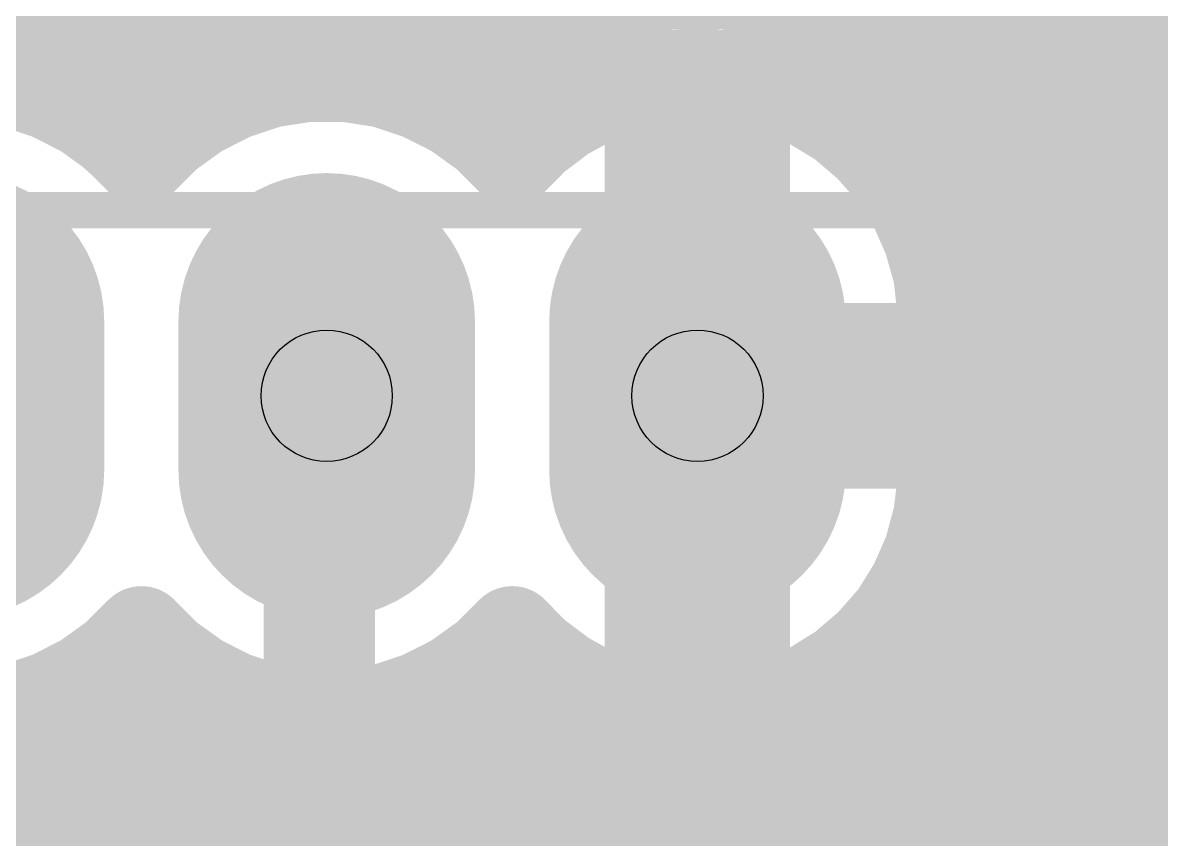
# Model space of a CAD drawing. Extents: x -0.06 to 2.31, y -0.06 to 2.06.
# Drawn here: x 1.364 to 1.6711, y 0.8575 to 1.0775 of the extents above; entities that cross this region are included whole.
import ezdxf

# ---------------------------------------------------------------- set-up
doc = ezdxf.new("R2010")
doc.units = 0
for name, color, linetype in [('Bottom', 6, 'CONTINUOUS'), ('Drill_Bottom', 8, 'CONTINUOUS'), ('Drill_Top', 7, 'CONTINUOUS'), ('Top', 5, 'CONTINUOUS'), ('Top_Silk', 2, 'CONTINUOUS')]:
    doc.layers.add(name, color=color, linetype=linetype)

msp = doc.modelspace()

# ---------------------------------------------------------------- linework, layer by layer
at = {"layer": 'Bottom', "linetype": 'CONTINUOUS'}
for points, const_width in [([(1.3874, 1.1353), (1.3875, 1.0695)], 0.025), ([(1.39, 1.0882), (2.231, 1.0882)], 0.025), ([(1.546, 1.0635), (1.546, 0.8905)], 0.05), ([(1.3875, 1.0695), (1.3875, 1.0489)], 0.025), ([(1.39, 1.0634), (1.4391, 1.0634)], 0.025), ([(1.4305, 1.0617), (1.4408, 1.0633)], 0.025), ([(1.4408, 1.0633), (1.4512, 1.0633)], 0.025), ([(1.4512, 1.0633), (1.4615, 1.0617)], 0.025), ([(1.4529, 1.0634), (1.5391, 1.0634)], 0.025), ([(1.5279, 1.061), (1.5376, 1.063)], 0.025), ([(1.5376, 1.063), (1.5476, 1.0635)], 0.025), ([(1.5476, 1.0635), (1.5576, 1.0625)], 0.025), ([(1.5529, 1.0634), (2.231, 1.0634)], 0.025), ([(1.5576, 1.0625), (1.5672, 1.06)], 0.025), ([(1.4206, 1.0584), (1.4305, 1.0617)], 0.025), ([(1.4615, 1.0617), (1.4714, 1.0584)], 0.025), ([(1.5185, 1.0575), (1.5279, 1.061)], 0.025), ([(1.5672, 1.06), (1.5764, 1.0561)], 0.025), ([(1.4113, 1.0537), (1.4206, 1.0584)], 0.025), ([(1.4714, 1.0584), (1.4807, 1.0537)], 0.025), ([(1.5097, 1.0527), (1.5185, 1.0575)], 0.025), ([(1.5764, 1.0561), (1.585, 1.0509)], 0.025), ([(1.4028, 1.0476), (1.4113, 1.0537)], 0.025), ([(1.4807, 1.0537), (1.4892, 1.0476)], 0.025), ([(1.5018, 1.0467), (1.5097, 1.0527)], 0.025), ([(1.585, 1.0509), (1.5926, 1.0444)], 0.025), ([(1.3875, 1.0489), (1.393, 1.044)], 0.025), ([(1.396, 1.0408), (1.4028, 1.0476)], 0.025), ([(1.4892, 1.0476), (1.496, 1.0408)], 0.025), ([(1.393, 1.044), (1.396, 1.0408)], 0.025), ([(1.496, 1.0408), (1.5018, 1.0467)], 0.025), ([(1.5926, 1.0444), (1.5992, 1.0369)], 0.025), ([(1.6005, 1.0385), (1.994, 1.0385)], 0.025), ([(1.5992, 1.0369), (1.6046, 1.0285)], 0.025), ([(1.6046, 1.0285), (1.6086, 1.0194)], 0.025), ([(1.6086, 1.0194), (1.6113, 1.0098)], 0.025), ([(1.6129, 1.0136), (1.994, 1.0136)], 0.025), ([(1.6113, 1.0098), (1.6124, 0.9998)], 0.025), ([(1.6124, 0.9998), (1.6125, 0.9545)], 0.025), ([(1.546, 0.977), (1.6125, 0.977)], 0.05), ([(1.615, 0.9887), (1.994, 0.9887)], 0.025), ([(1.444, 0.975), (1.446, 0.977)], 0.03), ([(1.444, 0.897), (1.444, 0.975)], 0.03), ([(1.615, 0.9639), (1.994, 0.9639)], 0.025), ([(1.6125, 0.9545), (1.6113, 0.9446)], 0.025), ([(1.6113, 0.9446), (1.6087, 0.9349)], 0.025), ([(1.6125, 0.939), (1.994, 0.939)], 0.025), ([(1.6087, 0.9349), (1.6047, 0.9258)], 0.025), ([(1.6047, 0.9258), (1.5994, 0.9173)], 0.025), ([(1.5994, 0.9173), (1.5928, 0.9098)], 0.025), ([(1.396, 0.9132), (1.3892, 0.9064)], 0.025), ([(1.4025, 0.9067), (1.396, 0.9132)], 0.025), ([(1.496, 0.9132), (1.4913, 0.9084)], 0.025), ([(1.502, 0.9071), (1.496, 0.9132)], 0.025), ([(1.5993, 0.9141), (1.994, 0.9141)], 0.025), ([(1.5928, 0.9098), (1.5852, 0.9033)], 0.025), ([(1.3892, 0.9064), (1.3807, 0.9003)], 0.025), ([(1.4026, 0.8937), (1.4025, 0.9067)], 0.025), ([(1.4913, 0.9084), (1.5546, 0.845)], 0.025), ([(1.51, 0.9011), (1.502, 0.9071)], 0.025), ([(1.3019, 0.9038), (1.3766, 0.829)], 0.025), ([(1.5852, 0.9033), (1.5767, 0.898)], 0.025), ([(1.3807, 0.9003), (1.3714, 0.8956)], 0.025), ([(1.523, 0.818), (1.444, 0.897)], 0.03), ([(1.5188, 0.8963), (1.51, 0.9011)], 0.025), ([(1.5767, 0.898), (1.5676, 0.8941)], 0.025), ([(1.3714, 0.8956), (1.3615, 0.8923)], 0.025), ([(1.4036, 0.8873), (1.4026, 0.8937)], 0.025), ([(1.5282, 0.8929), (1.5188, 0.8963)], 0.025), ([(1.5676, 0.8941), (1.5579, 0.8916)], 0.025), ([(1.3615, 0.8923), (1.3512, 0.8907)], 0.025), ([(1.538, 0.891), (1.5282, 0.8929)], 0.025), ([(1.548, 0.8905), (1.538, 0.891)], 0.025), ([(1.5579, 0.8916), (1.548, 0.8905)], 0.025), ([(1.3189, 0.8893), (1.4007, 0.8893)], 0.025), ([(1.4057, 0.8811), (1.4036, 0.8873)], 0.025), ([(1.5129, 0.8893), (1.7355, 0.8893)], 0.025), ([(1.4086, 0.8753), (1.4057, 0.8811)], 0.025), ([(1.4124, 0.87), (1.4086, 0.8753)], 0.025), ([(1.4772, 0.8051), (1.4124, 0.87)], 0.025), ([(1.3438, 0.8644), (1.4154, 0.8644)], 0.025), ([(1.5378, 0.8644), (1.7133, 0.8644)], 0.025), ([(1.5546, 0.845), (1.5584, 0.8397)], 0.025)]:
    msp.add_lwpolyline(points, dxfattribs=dict(at, const_width=const_width))
for points, const_width in [([(1.3812, 1.0695, 1), (1.3937, 1.0695, 1), (1.3812, 1.0695, 1)], 0.0125), ([(1.3812, 1.0695, 1), (1.3937, 1.0695, 1), (1.3812, 1.0695, 1)], 0.0125), ([(1.4345, 1.0633, 1), (1.447, 1.0633, 1), (1.4345, 1.0633, 1)], 0.0125), ([(1.4345, 1.0633, 1), (1.447, 1.0633, 1), (1.4345, 1.0633, 1)], 0.0125), ([(1.445, 1.0633, 1), (1.4575, 1.0633, 1), (1.445, 1.0633, 1)], 0.0125), ([(1.445, 1.0633, 1), (1.4575, 1.0633, 1), (1.445, 1.0633, 1)], 0.0125), ([(1.5314, 1.063, 1), (1.5439, 1.063, 1), (1.5314, 1.063, 1)], 0.0125), ([(1.5314, 1.063, 1), (1.5439, 1.063, 1), (1.5314, 1.063, 1)], 0.0125), ([(1.5414, 1.0635, 1), (1.5539, 1.0635, 1), (1.5414, 1.0635, 1)], 0.0125), ([(1.5414, 1.0635, 1), (1.5539, 1.0635, 1), (1.5414, 1.0635, 1)], 0.0125), ([(1.5513, 1.0625, 1), (1.5638, 1.0625, 1), (1.5513, 1.0625, 1)], 0.0125), ([(1.5513, 1.0625, 1), (1.5638, 1.0625, 1), (1.5513, 1.0625, 1)], 0.0125), ([(1.4242, 1.0617, 1), (1.4367, 1.0617, 1), (1.4242, 1.0617, 1)], 0.0125), ([(1.4242, 1.0617, 1), (1.4367, 1.0617, 1), (1.4242, 1.0617, 1)], 0.0125), ([(1.4553, 1.0617, 1), (1.4678, 1.0617, 1), (1.4553, 1.0617, 1)], 0.0125), ([(1.4553, 1.0617, 1), (1.4678, 1.0617, 1), (1.4553, 1.0617, 1)], 0.0125), ([(1.5216, 1.061, 1), (1.5341, 1.061, 1), (1.5216, 1.061, 1)], 0.0125), ([(1.5216, 1.061, 1), (1.5341, 1.061, 1), (1.5216, 1.061, 1)], 0.0125), ([(1.561, 1.06, 1), (1.5735, 1.06, 1), (1.561, 1.06, 1)], 0.0125), ([(1.561, 1.06, 1), (1.5735, 1.06, 1), (1.561, 1.06, 1)], 0.0125), ([(1.4143, 1.0584, 1), (1.4268, 1.0584, 1), (1.4143, 1.0584, 1)], 0.0125), ([(1.4143, 1.0584, 1), (1.4268, 1.0584, 1), (1.4143, 1.0584, 1)], 0.0125), ([(1.4652, 1.0584, 1), (1.4777, 1.0584, 1), (1.4652, 1.0584, 1)], 0.0125), ([(1.4652, 1.0584, 1), (1.4777, 1.0584, 1), (1.4652, 1.0584, 1)], 0.0125), ([(1.5122, 1.0575, 1), (1.5247, 1.0575, 1), (1.5122, 1.0575, 1)], 0.0125), ([(1.5122, 1.0575, 1), (1.5247, 1.0575, 1), (1.5122, 1.0575, 1)], 0.0125), ([(1.5702, 1.0561, 1), (1.5827, 1.0561, 1), (1.5702, 1.0561, 1)], 0.0125), ([(1.5702, 1.0561, 1), (1.5827, 1.0561, 1), (1.5702, 1.0561, 1)], 0.0125), ([(1.405, 1.0537, 1), (1.4175, 1.0537, 1), (1.405, 1.0537, 1)], 0.0125), ([(1.405, 1.0537, 1), (1.4175, 1.0537, 1), (1.405, 1.0537, 1)], 0.0125), ([(1.4745, 1.0537, 1), (1.487, 1.0537, 1), (1.4745, 1.0537, 1)], 0.0125), ([(1.4745, 1.0537, 1), (1.487, 1.0537, 1), (1.4745, 1.0537, 1)], 0.0125), ([(1.5035, 1.0527, 1), (1.516, 1.0527, 1), (1.5035, 1.0527, 1)], 0.0125), ([(1.5035, 1.0527, 1), (1.516, 1.0527, 1), (1.5035, 1.0527, 1)], 0.0125), ([(1.5787, 1.0509, 1), (1.5912, 1.0509, 1), (1.5787, 1.0509, 1)], 0.0125), ([(1.5787, 1.0509, 1), (1.5912, 1.0509, 1), (1.5787, 1.0509, 1)], 0.0125), ([(1.3812, 1.0489, 1), (1.3937, 1.0489, 1), (1.3812, 1.0489, 1)], 0.0125), ([(1.3812, 1.0489, 1), (1.3937, 1.0489, 1), (1.3812, 1.0489, 1)], 0.0125), ([(1.3966, 1.0476, 1), (1.4091, 1.0476, 1), (1.3966, 1.0476, 1)], 0.0125), ([(1.3966, 1.0476, 1), (1.4091, 1.0476, 1), (1.3966, 1.0476, 1)], 0.0125), ([(1.4829, 1.0476, 1), (1.4954, 1.0476, 1), (1.4829, 1.0476, 1)], 0.0125), ([(1.4829, 1.0476, 1), (1.4954, 1.0476, 1), (1.4829, 1.0476, 1)], 0.0125), ([(1.3868, 1.044, 1), (1.3993, 1.044, 1), (1.3868, 1.044, 1)], 0.0125), ([(1.3868, 1.044, 1), (1.3993, 1.044, 1), (1.3868, 1.044, 1)], 0.0125), ([(1.4955, 1.0467, 1), (1.508, 1.0467, 1), (1.4955, 1.0467, 1)], 0.0125), ([(1.4955, 1.0467, 1), (1.508, 1.0467, 1), (1.4955, 1.0467, 1)], 0.0125), ([(1.5863, 1.0444, 1), (1.5988, 1.0444, 1), (1.5863, 1.0444, 1)], 0.0125), ([(1.5863, 1.0444, 1), (1.5988, 1.0444, 1), (1.5863, 1.0444, 1)], 0.0125), ([(1.3897, 1.0408, 1), (1.4022, 1.0408, 1), (1.3897, 1.0408, 1)], 0.0125), ([(1.3897, 1.0408, 1), (1.4022, 1.0408, 1), (1.3897, 1.0408, 1)], 0.0125), ([(1.4897, 1.0408, 1), (1.5022, 1.0408, 1), (1.4897, 1.0408, 1)], 0.0125), ([(1.4897, 1.0408, 1), (1.5022, 1.0408, 1), (1.4897, 1.0408, 1)], 0.0125), ([(1.5929, 1.0369, 1), (1.6054, 1.0369, 1), (1.5929, 1.0369, 1)], 0.0125), ([(1.5929, 1.0369, 1), (1.6054, 1.0369, 1), (1.5929, 1.0369, 1)], 0.0125), ([(1.5983, 1.0285, 1), (1.6108, 1.0285, 1), (1.5983, 1.0285, 1)], 0.0125), ([(1.5983, 1.0285, 1), (1.6108, 1.0285, 1), (1.5983, 1.0285, 1)], 0.0125), ([(1.366, 0.997, 1), (1.326, 0.997, 1), (1.366, 0.997, 1)], 0.04), ([(1.466, 0.997, 1), (1.426, 0.997, 1), (1.466, 0.997, 1)], 0.04), ([(1.566, 0.997, 1), (1.526, 0.997, 1), (1.566, 0.997, 1)], 0.04), ([(1.6024, 1.0194, 1), (1.6149, 1.0194, 1), (1.6024, 1.0194, 1)], 0.0125), ([(1.6024, 1.0194, 1), (1.6149, 1.0194, 1), (1.6024, 1.0194, 1)], 0.0125), ([(1.605, 1.0098, 1), (1.6175, 1.0098, 1), (1.605, 1.0098, 1)], 0.0125), ([(1.605, 1.0098, 1), (1.6175, 1.0098, 1), (1.605, 1.0098, 1)], 0.0125), ([(1.6062, 0.9998, 1), (1.6187, 0.9998, 1), (1.6062, 0.9998, 1)], 0.0125), ([(1.6062, 0.9998, 1), (1.6187, 0.9998, 1), (1.6062, 0.9998, 1)], 0.0125), ([(1.366, 0.957, 1), (1.326, 0.957, 1), (1.366, 0.957, 1)], 0.04), ([(1.466, 0.957, 1), (1.426, 0.957, 1), (1.466, 0.957, 1)], 0.04), ([(1.566, 0.957, 1), (1.526, 0.957, 1), (1.566, 0.957, 1)], 0.04), ([(1.4385, 0.977, 1), (1.4535, 0.977, 1), (1.4385, 0.977, 1)], 0.015), ([(1.4365, 0.975, 1), (1.4515, 0.975, 1), (1.4365, 0.975, 1)], 0.015), ([(1.4365, 0.975, 1), (1.4515, 0.975, 1), (1.4365, 0.975, 1)], 0.015), ([(1.6062, 0.9545, 1), (1.6187, 0.9545, 1), (1.6062, 0.9545, 1)], 0.0125), ([(1.6062, 0.9545, 1), (1.6187, 0.9545, 1), (1.6062, 0.9545, 1)], 0.0125), ([(1.6051, 0.9446, 1), (1.6176, 0.9446, 1), (1.6051, 0.9446, 1)], 0.0125), ([(1.6051, 0.9446, 1), (1.6176, 0.9446, 1), (1.6051, 0.9446, 1)], 0.0125), ([(1.6025, 0.9349, 1), (1.615, 0.9349, 1), (1.6025, 0.9349, 1)], 0.0125), ([(1.6025, 0.9349, 1), (1.615, 0.9349, 1), (1.6025, 0.9349, 1)], 0.0125), ([(1.5985, 0.9258, 1), (1.611, 0.9258, 1), (1.5985, 0.9258, 1)], 0.0125), ([(1.5985, 0.9258, 1), (1.611, 0.9258, 1), (1.5985, 0.9258, 1)], 0.0125), ([(1.5931, 0.9173, 1), (1.6056, 0.9173, 1), (1.5931, 0.9173, 1)], 0.0125), ([(1.5931, 0.9173, 1), (1.6056, 0.9173, 1), (1.5931, 0.9173, 1)], 0.0125), ([(1.3898, 0.9132, 1), (1.4023, 0.9132, 1), (1.3898, 0.9132, 1)], 0.0125), ([(1.3898, 0.9132, 1), (1.4023, 0.9132, 1), (1.3898, 0.9132, 1)], 0.0125), ([(1.4898, 0.9132, 1), (1.5023, 0.9132, 1), (1.4898, 0.9132, 1)], 0.0125), ([(1.4898, 0.9132, 1), (1.5023, 0.9132, 1), (1.4898, 0.9132, 1)], 0.0125), ([(1.5866, 0.9098, 1), (1.5991, 0.9098, 1), (1.5866, 0.9098, 1)], 0.0125), ([(1.5866, 0.9098, 1), (1.5991, 0.9098, 1), (1.5866, 0.9098, 1)], 0.0125), ([(1.3829, 0.9064, 1), (1.3954, 0.9064, 1), (1.3829, 0.9064, 1)], 0.0125), ([(1.3829, 0.9064, 1), (1.3954, 0.9064, 1), (1.3829, 0.9064, 1)], 0.0125), ([(1.3963, 0.9067, 1), (1.4088, 0.9067, 1), (1.3963, 0.9067, 1)], 0.0125), ([(1.3963, 0.9067, 1), (1.4088, 0.9067, 1), (1.3963, 0.9067, 1)], 0.0125), ([(1.4851, 0.9084, 1), (1.4976, 0.9084, 1), (1.4851, 0.9084, 1)], 0.0125), ([(1.4851, 0.9084, 1), (1.4976, 0.9084, 1), (1.4851, 0.9084, 1)], 0.0125), ([(1.4958, 0.9071, 1), (1.5083, 0.9071, 1), (1.4958, 0.9071, 1)], 0.0125), ([(1.4958, 0.9071, 1), (1.5083, 0.9071, 1), (1.4958, 0.9071, 1)], 0.0125), ([(1.579, 0.9033, 1), (1.5915, 0.9033, 1), (1.579, 0.9033, 1)], 0.0125), ([(1.579, 0.9033, 1), (1.5915, 0.9033, 1), (1.579, 0.9033, 1)], 0.0125), ([(1.3745, 0.9003, 1), (1.387, 0.9003, 1), (1.3745, 0.9003, 1)], 0.0125), ([(1.3745, 0.9003, 1), (1.387, 0.9003, 1), (1.3745, 0.9003, 1)], 0.0125), ([(1.4365, 0.897, 1), (1.4515, 0.897, 1), (1.4365, 0.897, 1)], 0.015), ([(1.4365, 0.897, 1), (1.4515, 0.897, 1), (1.4365, 0.897, 1)], 0.015), ([(1.5037, 0.9011, 1), (1.5162, 0.9011, 1), (1.5037, 0.9011, 1)], 0.0125), ([(1.5037, 0.9011, 1), (1.5162, 0.9011, 1), (1.5037, 0.9011, 1)], 0.0125), ([(1.5705, 0.898, 1), (1.583, 0.898, 1), (1.5705, 0.898, 1)], 0.0125), ([(1.5705, 0.898, 1), (1.583, 0.898, 1), (1.5705, 0.898, 1)], 0.0125), ([(1.3652, 0.8956, 1), (1.3777, 0.8956, 1), (1.3652, 0.8956, 1)], 0.0125), ([(1.3652, 0.8956, 1), (1.3777, 0.8956, 1), (1.3652, 0.8956, 1)], 0.0125), ([(1.3964, 0.8937, 1), (1.4089, 0.8937, 1), (1.3964, 0.8937, 1)], 0.0125), ([(1.3964, 0.8937, 1), (1.4089, 0.8937, 1), (1.3964, 0.8937, 1)], 0.0125), ([(1.5125, 0.8963, 1), (1.525, 0.8963, 1), (1.5125, 0.8963, 1)], 0.0125), ([(1.5125, 0.8963, 1), (1.525, 0.8963, 1), (1.5125, 0.8963, 1)], 0.0125), ([(1.5613, 0.8941, 1), (1.5738, 0.8941, 1), (1.5613, 0.8941, 1)], 0.0125), ([(1.5613, 0.8941, 1), (1.5738, 0.8941, 1), (1.5613, 0.8941, 1)], 0.0125), ([(1.3553, 0.8923, 1), (1.3678, 0.8923, 1), (1.3553, 0.8923, 1)], 0.0125), ([(1.3553, 0.8923, 1), (1.3678, 0.8923, 1), (1.3553, 0.8923, 1)], 0.0125), ([(1.5219, 0.8929, 1), (1.5344, 0.8929, 1), (1.5219, 0.8929, 1)], 0.0125), ([(1.5219, 0.8929, 1), (1.5344, 0.8929, 1), (1.5219, 0.8929, 1)], 0.0125), ([(1.5317, 0.891, 1), (1.5442, 0.891, 1), (1.5317, 0.891, 1)], 0.0125), ([(1.5317, 0.891, 1), (1.5442, 0.891, 1), (1.5317, 0.891, 1)], 0.0125), ([(1.5417, 0.8905, 1), (1.5542, 0.8905, 1), (1.5417, 0.8905, 1)], 0.0125), ([(1.5417, 0.8905, 1), (1.5542, 0.8905, 1), (1.5417, 0.8905, 1)], 0.0125), ([(1.5516, 0.8916, 1), (1.5641, 0.8916, 1), (1.5516, 0.8916, 1)], 0.0125), ([(1.5516, 0.8916, 1), (1.5641, 0.8916, 1), (1.5516, 0.8916, 1)], 0.0125), ([(1.3974, 0.8873, 1), (1.4099, 0.8873, 1), (1.3974, 0.8873, 1)], 0.0125), ([(1.3974, 0.8873, 1), (1.4099, 0.8873, 1), (1.3974, 0.8873, 1)], 0.0125), ([(1.3994, 0.8811, 1), (1.4119, 0.8811, 1), (1.3994, 0.8811, 1)], 0.0125), ([(1.3994, 0.8811, 1), (1.4119, 0.8811, 1), (1.3994, 0.8811, 1)], 0.0125), ([(1.4024, 0.8753, 1), (1.4149, 0.8753, 1), (1.4024, 0.8753, 1)], 0.0125), ([(1.4024, 0.8753, 1), (1.4149, 0.8753, 1), (1.4024, 0.8753, 1)], 0.0125), ([(1.4062, 0.87, 1), (1.4187, 0.87, 1), (1.4062, 0.87, 1)], 0.0125), ([(1.4062, 0.87, 1), (1.4187, 0.87, 1), (1.4062, 0.87, 1)], 0.0125), ([(1.5483, 0.845, 1), (1.5608, 0.845, 1), (1.5483, 0.845, 1)], 0.0125), ([(1.5483, 0.845, 1), (1.5608, 0.845, 1), (1.5483, 0.845, 1)], 0.0125)]:
    msp.add_lwpolyline(points, format="xyb", dxfattribs=dict(at, const_width=const_width))
at = {"layer": 'Bottom'}
for points in [[(1.306, 0.997), (1.386, 0.997), (1.306, 0.957), (1.386, 0.957)], [(1.406, 0.997), (1.486, 0.997), (1.406, 0.957), (1.486, 0.957)], [(1.506, 0.997), (1.586, 0.997), (1.506, 0.957), (1.586, 0.957)]]:
    msp.add_solid(points, dxfattribs=at)
at = {"layer": 'Drill_Bottom'}
for centre in [(1.446, 0.977), (1.546, 0.977)]:
    msp.add_circle(centre, 0.0177, dxfattribs=at)
at = {"layer": 'Drill_Top'}
for centre in [(1.446, 0.977), (1.546, 0.977)]:
    msp.add_circle(centre, 0.0177, dxfattribs=at)
at = {"layer": 'Top', "linetype": 'CONTINUOUS'}
for points, const_width in [([(0.6944, 1.0882), (2.2265, 1.0882)], 0.025), ([(1.546, 1.0635), (1.546, 0.8905)], 0.05), ([(1.3512, 1.0633), (1.3615, 1.0617)], 0.025), ([(1.3529, 1.0634), (1.4391, 1.0634)], 0.025), ([(1.4305, 1.0617), (1.4408, 1.0633)], 0.025), ([(1.4408, 1.0633), (1.4512, 1.0633)], 0.025), ([(1.4512, 1.0633), (1.4615, 1.0617)], 0.025), ([(1.4529, 1.0634), (1.5391, 1.0634)], 0.025), ([(1.5279, 1.061), (1.5376, 1.063)], 0.025), ([(1.5376, 1.063), (1.5476, 1.0635)], 0.025), ([(1.5476, 1.0635), (1.5576, 1.0625)], 0.025), ([(1.5529, 1.0634), (2.2265, 1.0634)], 0.025), ([(1.5576, 1.0625), (1.5672, 1.06)], 0.025), ([(1.3615, 1.0617), (1.3714, 1.0584)], 0.025), ([(1.4206, 1.0584), (1.4305, 1.0617)], 0.025), ([(1.4615, 1.0617), (1.4714, 1.0584)], 0.025), ([(1.5185, 1.0575), (1.5279, 1.061)], 0.025), ([(1.5672, 1.06), (1.5764, 1.0561)], 0.025), ([(1.3714, 1.0584), (1.3807, 1.0537)], 0.025), ([(1.4113, 1.0537), (1.4206, 1.0584)], 0.025), ([(1.4714, 1.0584), (1.4807, 1.0537)], 0.025), ([(1.5097, 1.0527), (1.5185, 1.0575)], 0.025), ([(1.5764, 1.0561), (1.585, 1.0509)], 0.025), ([(1.3807, 1.0537), (1.3892, 1.0476)], 0.025), ([(1.4028, 1.0476), (1.4113, 1.0537)], 0.025), ([(1.4807, 1.0537), (1.4892, 1.0476)], 0.025), ([(1.5018, 1.0467), (1.5097, 1.0527)], 0.025), ([(1.585, 1.0509), (1.5926, 1.0444)], 0.025), ([(1.3892, 1.0476), (1.396, 1.0408)], 0.025), ([(1.396, 1.0408), (1.4028, 1.0476)], 0.025), ([(1.4892, 1.0476), (1.496, 1.0408)], 0.025), ([(1.496, 1.0408), (1.5018, 1.0467)], 0.025), ([(1.5926, 1.0444), (1.5992, 1.0369)], 0.025), ([(1.6005, 1.0385), (1.994, 1.0385)], 0.025), ([(1.5992, 1.0369), (1.6046, 1.0285)], 0.025), ([(1.6046, 1.0285), (1.6086, 1.0194)], 0.025), ([(1.6086, 1.0194), (1.6113, 1.0098)], 0.025), ([(1.6129, 1.0136), (1.994, 1.0136)], 0.025), ([(1.6113, 1.0098), (1.6124, 0.9998)], 0.025), ([(1.6124, 0.9998), (1.6125, 0.9545)], 0.025), ([(1.546, 0.977), (1.6125, 0.977)], 0.05), ([(1.615, 0.9887), (1.994, 0.9887)], 0.025), ([(1.615, 0.9639), (1.994, 0.9639)], 0.025), ([(1.6125, 0.9545), (1.6113, 0.9446)], 0.025), ([(1.6113, 0.9446), (1.6087, 0.9349)], 0.025), ([(1.6125, 0.939), (1.994, 0.939)], 0.025), ([(1.6087, 0.9349), (1.6047, 0.9258)], 0.025), ([(1.6047, 0.9258), (1.5994, 0.9173)], 0.025), ([(1.5994, 0.9173), (1.5928, 0.9098)], 0.025), ([(1.396, 0.9132), (1.3892, 0.9064)], 0.025), ([(1.4028, 0.9064), (1.396, 0.9132)], 0.025), ([(1.496, 0.9132), (1.4892, 0.9064)], 0.025), ([(1.502, 0.9071), (1.496, 0.9132)], 0.025), ([(1.5993, 0.9141), (1.994, 0.9141)], 0.025), ([(1.5928, 0.9098), (1.5852, 0.9033)], 0.025), ([(1.3892, 0.9064), (1.3807, 0.9003)], 0.025), ([(1.4113, 0.9003), (1.4028, 0.9064)], 0.025), ([(1.4892, 0.9064), (1.4807, 0.9003)], 0.025), ([(1.51, 0.9011), (1.502, 0.9071)], 0.025), ([(1.5852, 0.9033), (1.5767, 0.898)], 0.025), ([(1.3807, 0.9003), (1.3714, 0.8956)], 0.025), ([(1.4206, 0.8956), (1.4113, 0.9003)], 0.025), ([(1.4807, 0.9003), (1.4714, 0.8956)], 0.025), ([(1.5188, 0.8963), (1.51, 0.9011)], 0.025), ([(1.5767, 0.898), (1.5676, 0.8941)], 0.025), ([(1.3714, 0.8956), (1.3615, 0.8923)], 0.025), ([(1.4305, 0.8923), (1.4206, 0.8956)], 0.025), ([(1.4714, 0.8956), (1.4615, 0.8923)], 0.025), ([(1.5282, 0.8929), (1.5188, 0.8963)], 0.025), ([(1.5676, 0.8941), (1.5579, 0.8916)], 0.025), ([(1.3615, 0.8923), (1.3512, 0.8907)], 0.025), ([(1.4408, 0.8907), (1.4305, 0.8923)], 0.025), ([(1.4512, 0.8907), (1.4408, 0.8907)], 0.025), ([(1.4615, 0.8923), (1.4512, 0.8907)], 0.025), ([(1.538, 0.891), (1.5282, 0.8929)], 0.025), ([(1.548, 0.8905), (1.538, 0.891)], 0.025), ([(1.5579, 0.8916), (1.548, 0.8905)], 0.025), ([(0.7557, 0.8893), (1.7355, 0.8893)], 0.025), ([(0.7659, 0.8644), (1.7133, 0.8644)], 0.025)]:
    msp.add_lwpolyline(points, dxfattribs=dict(at, const_width=const_width))
for points, const_width in [([(1.4345, 1.0633, 1), (1.447, 1.0633, 1), (1.4345, 1.0633, 1)], 0.0125), ([(1.4345, 1.0633, 1), (1.447, 1.0633, 1), (1.4345, 1.0633, 1)], 0.0125), ([(1.445, 1.0633, 1), (1.4575, 1.0633, 1), (1.445, 1.0633, 1)], 0.0125), ([(1.445, 1.0633, 1), (1.4575, 1.0633, 1), (1.445, 1.0633, 1)], 0.0125), ([(1.5314, 1.063, 1), (1.5439, 1.063, 1), (1.5314, 1.063, 1)], 0.0125), ([(1.5314, 1.063, 1), (1.5439, 1.063, 1), (1.5314, 1.063, 1)], 0.0125), ([(1.5414, 1.0635, 1), (1.5539, 1.0635, 1), (1.5414, 1.0635, 1)], 0.0125), ([(1.5414, 1.0635, 1), (1.5539, 1.0635, 1), (1.5414, 1.0635, 1)], 0.0125), ([(1.5513, 1.0625, 1), (1.5638, 1.0625, 1), (1.5513, 1.0625, 1)], 0.0125), ([(1.5513, 1.0625, 1), (1.5638, 1.0625, 1), (1.5513, 1.0625, 1)], 0.0125), ([(1.3553, 1.0617, 1), (1.3678, 1.0617, 1), (1.3553, 1.0617, 1)], 0.0125), ([(1.3553, 1.0617, 1), (1.3678, 1.0617, 1), (1.3553, 1.0617, 1)], 0.0125), ([(1.4242, 1.0617, 1), (1.4367, 1.0617, 1), (1.4242, 1.0617, 1)], 0.0125), ([(1.4242, 1.0617, 1), (1.4367, 1.0617, 1), (1.4242, 1.0617, 1)], 0.0125), ([(1.4553, 1.0617, 1), (1.4678, 1.0617, 1), (1.4553, 1.0617, 1)], 0.0125), ([(1.4553, 1.0617, 1), (1.4678, 1.0617, 1), (1.4553, 1.0617, 1)], 0.0125), ([(1.5216, 1.061, 1), (1.5341, 1.061, 1), (1.5216, 1.061, 1)], 0.0125), ([(1.5216, 1.061, 1), (1.5341, 1.061, 1), (1.5216, 1.061, 1)], 0.0125), ([(1.561, 1.06, 1), (1.5735, 1.06, 1), (1.561, 1.06, 1)], 0.0125), ([(1.561, 1.06, 1), (1.5735, 1.06, 1), (1.561, 1.06, 1)], 0.0125), ([(1.3652, 1.0584, 1), (1.3777, 1.0584, 1), (1.3652, 1.0584, 1)], 0.0125), ([(1.3652, 1.0584, 1), (1.3777, 1.0584, 1), (1.3652, 1.0584, 1)], 0.0125), ([(1.4143, 1.0584, 1), (1.4268, 1.0584, 1), (1.4143, 1.0584, 1)], 0.0125), ([(1.4143, 1.0584, 1), (1.4268, 1.0584, 1), (1.4143, 1.0584, 1)], 0.0125), ([(1.4652, 1.0584, 1), (1.4777, 1.0584, 1), (1.4652, 1.0584, 1)], 0.0125), ([(1.4652, 1.0584, 1), (1.4777, 1.0584, 1), (1.4652, 1.0584, 1)], 0.0125), ([(1.5122, 1.0575, 1), (1.5247, 1.0575, 1), (1.5122, 1.0575, 1)], 0.0125), ([(1.5122, 1.0575, 1), (1.5247, 1.0575, 1), (1.5122, 1.0575, 1)], 0.0125), ([(1.5702, 1.0561, 1), (1.5827, 1.0561, 1), (1.5702, 1.0561, 1)], 0.0125), ([(1.5702, 1.0561, 1), (1.5827, 1.0561, 1), (1.5702, 1.0561, 1)], 0.0125), ([(1.3745, 1.0537, 1), (1.387, 1.0537, 1), (1.3745, 1.0537, 1)], 0.0125), ([(1.3745, 1.0537, 1), (1.387, 1.0537, 1), (1.3745, 1.0537, 1)], 0.0125), ([(1.405, 1.0537, 1), (1.4175, 1.0537, 1), (1.405, 1.0537, 1)], 0.0125), ([(1.405, 1.0537, 1), (1.4175, 1.0537, 1), (1.405, 1.0537, 1)], 0.0125), ([(1.4745, 1.0537, 1), (1.487, 1.0537, 1), (1.4745, 1.0537, 1)], 0.0125), ([(1.4745, 1.0537, 1), (1.487, 1.0537, 1), (1.4745, 1.0537, 1)], 0.0125), ([(1.5035, 1.0527, 1), (1.516, 1.0527, 1), (1.5035, 1.0527, 1)], 0.0125), ([(1.5035, 1.0527, 1), (1.516, 1.0527, 1), (1.5035, 1.0527, 1)], 0.0125), ([(1.5787, 1.0509, 1), (1.5912, 1.0509, 1), (1.5787, 1.0509, 1)], 0.0125), ([(1.5787, 1.0509, 1), (1.5912, 1.0509, 1), (1.5787, 1.0509, 1)], 0.0125), ([(1.3829, 1.0476, 1), (1.3954, 1.0476, 1), (1.3829, 1.0476, 1)], 0.0125), ([(1.3829, 1.0476, 1), (1.3954, 1.0476, 1), (1.3829, 1.0476, 1)], 0.0125), ([(1.3966, 1.0476, 1), (1.4091, 1.0476, 1), (1.3966, 1.0476, 1)], 0.0125), ([(1.3966, 1.0476, 1), (1.4091, 1.0476, 1), (1.3966, 1.0476, 1)], 0.0125), ([(1.4829, 1.0476, 1), (1.4954, 1.0476, 1), (1.4829, 1.0476, 1)], 0.0125), ([(1.4829, 1.0476, 1), (1.4954, 1.0476, 1), (1.4829, 1.0476, 1)], 0.0125), ([(1.4955, 1.0467, 1), (1.508, 1.0467, 1), (1.4955, 1.0467, 1)], 0.0125), ([(1.4955, 1.0467, 1), (1.508, 1.0467, 1), (1.4955, 1.0467, 1)], 0.0125), ([(1.5863, 1.0444, 1), (1.5988, 1.0444, 1), (1.5863, 1.0444, 1)], 0.0125), ([(1.5863, 1.0444, 1), (1.5988, 1.0444, 1), (1.5863, 1.0444, 1)], 0.0125), ([(1.3897, 1.0408, 1), (1.4022, 1.0408, 1), (1.3897, 1.0408, 1)], 0.0125), ([(1.3897, 1.0408, 1), (1.4022, 1.0408, 1), (1.3897, 1.0408, 1)], 0.0125), ([(1.4897, 1.0408, 1), (1.5022, 1.0408, 1), (1.4897, 1.0408, 1)], 0.0125), ([(1.4897, 1.0408, 1), (1.5022, 1.0408, 1), (1.4897, 1.0408, 1)], 0.0125), ([(1.5929, 1.0369, 1), (1.6054, 1.0369, 1), (1.5929, 1.0369, 1)], 0.0125), ([(1.5929, 1.0369, 1), (1.6054, 1.0369, 1), (1.5929, 1.0369, 1)], 0.0125), ([(1.5983, 1.0285, 1), (1.6108, 1.0285, 1), (1.5983, 1.0285, 1)], 0.0125), ([(1.5983, 1.0285, 1), (1.6108, 1.0285, 1), (1.5983, 1.0285, 1)], 0.0125), ([(1.366, 0.997, 1), (1.326, 0.997, 1), (1.366, 0.997, 1)], 0.04), ([(1.466, 0.997, 1), (1.426, 0.997, 1), (1.466, 0.997, 1)], 0.04), ([(1.566, 0.997, 1), (1.526, 0.997, 1), (1.566, 0.997, 1)], 0.04), ([(1.6024, 1.0194, 1), (1.6149, 1.0194, 1), (1.6024, 1.0194, 1)], 0.0125), ([(1.6024, 1.0194, 1), (1.6149, 1.0194, 1), (1.6024, 1.0194, 1)], 0.0125), ([(1.605, 1.0098, 1), (1.6175, 1.0098, 1), (1.605, 1.0098, 1)], 0.0125), ([(1.605, 1.0098, 1), (1.6175, 1.0098, 1), (1.605, 1.0098, 1)], 0.0125), ([(1.6062, 0.9998, 1), (1.6187, 0.9998, 1), (1.6062, 0.9998, 1)], 0.0125), ([(1.6062, 0.9998, 1), (1.6187, 0.9998, 1), (1.6062, 0.9998, 1)], 0.0125), ([(1.366, 0.957, 1), (1.326, 0.957, 1), (1.366, 0.957, 1)], 0.04), ([(1.466, 0.957, 1), (1.426, 0.957, 1), (1.466, 0.957, 1)], 0.04), ([(1.566, 0.957, 1), (1.526, 0.957, 1), (1.566, 0.957, 1)], 0.04), ([(1.6062, 0.9545, 1), (1.6187, 0.9545, 1), (1.6062, 0.9545, 1)], 0.0125), ([(1.6062, 0.9545, 1), (1.6187, 0.9545, 1), (1.6062, 0.9545, 1)], 0.0125), ([(1.6051, 0.9446, 1), (1.6176, 0.9446, 1), (1.6051, 0.9446, 1)], 0.0125), ([(1.6051, 0.9446, 1), (1.6176, 0.9446, 1), (1.6051, 0.9446, 1)], 0.0125), ([(1.6025, 0.9349, 1), (1.615, 0.9349, 1), (1.6025, 0.9349, 1)], 0.0125), ([(1.6025, 0.9349, 1), (1.615, 0.9349, 1), (1.6025, 0.9349, 1)], 0.0125), ([(1.5985, 0.9258, 1), (1.611, 0.9258, 1), (1.5985, 0.9258, 1)], 0.0125), ([(1.5985, 0.9258, 1), (1.611, 0.9258, 1), (1.5985, 0.9258, 1)], 0.0125), ([(1.5931, 0.9173, 1), (1.6056, 0.9173, 1), (1.5931, 0.9173, 1)], 0.0125), ([(1.5931, 0.9173, 1), (1.6056, 0.9173, 1), (1.5931, 0.9173, 1)], 0.0125), ([(1.3898, 0.9132, 1), (1.4023, 0.9132, 1), (1.3898, 0.9132, 1)], 0.0125), ([(1.3898, 0.9132, 1), (1.4023, 0.9132, 1), (1.3898, 0.9132, 1)], 0.0125), ([(1.4898, 0.9132, 1), (1.5023, 0.9132, 1), (1.4898, 0.9132, 1)], 0.0125), ([(1.4898, 0.9132, 1), (1.5023, 0.9132, 1), (1.4898, 0.9132, 1)], 0.0125), ([(1.5866, 0.9098, 1), (1.5991, 0.9098, 1), (1.5866, 0.9098, 1)], 0.0125), ([(1.5866, 0.9098, 1), (1.5991, 0.9098, 1), (1.5866, 0.9098, 1)], 0.0125), ([(1.3829, 0.9064, 1), (1.3954, 0.9064, 1), (1.3829, 0.9064, 1)], 0.0125), ([(1.3829, 0.9064, 1), (1.3954, 0.9064, 1), (1.3829, 0.9064, 1)], 0.0125), ([(1.3966, 0.9064, 1), (1.4091, 0.9064, 1), (1.3966, 0.9064, 1)], 0.0125), ([(1.3966, 0.9064, 1), (1.4091, 0.9064, 1), (1.3966, 0.9064, 1)], 0.0125), ([(1.4829, 0.9064, 1), (1.4954, 0.9064, 1), (1.4829, 0.9064, 1)], 0.0125), ([(1.4829, 0.9064, 1), (1.4954, 0.9064, 1), (1.4829, 0.9064, 1)], 0.0125), ([(1.4958, 0.9071, 1), (1.5083, 0.9071, 1), (1.4958, 0.9071, 1)], 0.0125), ([(1.4958, 0.9071, 1), (1.5083, 0.9071, 1), (1.4958, 0.9071, 1)], 0.0125), ([(1.579, 0.9033, 1), (1.5915, 0.9033, 1), (1.579, 0.9033, 1)], 0.0125), ([(1.579, 0.9033, 1), (1.5915, 0.9033, 1), (1.579, 0.9033, 1)], 0.0125), ([(1.3745, 0.9003, 1), (1.387, 0.9003, 1), (1.3745, 0.9003, 1)], 0.0125), ([(1.3745, 0.9003, 1), (1.387, 0.9003, 1), (1.3745, 0.9003, 1)], 0.0125), ([(1.405, 0.9003, 1), (1.4175, 0.9003, 1), (1.405, 0.9003, 1)], 0.0125), ([(1.405, 0.9003, 1), (1.4175, 0.9003, 1), (1.405, 0.9003, 1)], 0.0125), ([(1.4745, 0.9003, 1), (1.487, 0.9003, 1), (1.4745, 0.9003, 1)], 0.0125), ([(1.4745, 0.9003, 1), (1.487, 0.9003, 1), (1.4745, 0.9003, 1)], 0.0125), ([(1.5037, 0.9011, 1), (1.5162, 0.9011, 1), (1.5037, 0.9011, 1)], 0.0125), ([(1.5037, 0.9011, 1), (1.5162, 0.9011, 1), (1.5037, 0.9011, 1)], 0.0125), ([(1.5705, 0.898, 1), (1.583, 0.898, 1), (1.5705, 0.898, 1)], 0.0125), ([(1.5705, 0.898, 1), (1.583, 0.898, 1), (1.5705, 0.898, 1)], 0.0125), ([(1.3652, 0.8956, 1), (1.3777, 0.8956, 1), (1.3652, 0.8956, 1)], 0.0125), ([(1.3652, 0.8956, 1), (1.3777, 0.8956, 1), (1.3652, 0.8956, 1)], 0.0125), ([(1.4143, 0.8956, 1), (1.4268, 0.8956, 1), (1.4143, 0.8956, 1)], 0.0125), ([(1.4143, 0.8956, 1), (1.4268, 0.8956, 1), (1.4143, 0.8956, 1)], 0.0125), ([(1.4652, 0.8956, 1), (1.4777, 0.8956, 1), (1.4652, 0.8956, 1)], 0.0125), ([(1.4652, 0.8956, 1), (1.4777, 0.8956, 1), (1.4652, 0.8956, 1)], 0.0125), ([(1.5125, 0.8963, 1), (1.525, 0.8963, 1), (1.5125, 0.8963, 1)], 0.0125), ([(1.5125, 0.8963, 1), (1.525, 0.8963, 1), (1.5125, 0.8963, 1)], 0.0125), ([(1.5613, 0.8941, 1), (1.5738, 0.8941, 1), (1.5613, 0.8941, 1)], 0.0125), ([(1.5613, 0.8941, 1), (1.5738, 0.8941, 1), (1.5613, 0.8941, 1)], 0.0125), ([(1.3553, 0.8923, 1), (1.3678, 0.8923, 1), (1.3553, 0.8923, 1)], 0.0125), ([(1.3553, 0.8923, 1), (1.3678, 0.8923, 1), (1.3553, 0.8923, 1)], 0.0125), ([(1.4242, 0.8923, 1), (1.4367, 0.8923, 1), (1.4242, 0.8923, 1)], 0.0125), ([(1.4242, 0.8923, 1), (1.4367, 0.8923, 1), (1.4242, 0.8923, 1)], 0.0125), ([(1.4345, 0.8907, 1), (1.447, 0.8907, 1), (1.4345, 0.8907, 1)], 0.0125), ([(1.4345, 0.8907, 1), (1.447, 0.8907, 1), (1.4345, 0.8907, 1)], 0.0125), ([(1.445, 0.8907, 1), (1.4575, 0.8907, 1), (1.445, 0.8907, 1)], 0.0125), ([(1.445, 0.8907, 1), (1.4575, 0.8907, 1), (1.445, 0.8907, 1)], 0.0125), ([(1.4553, 0.8923, 1), (1.4678, 0.8923, 1), (1.4553, 0.8923, 1)], 0.0125), ([(1.4553, 0.8923, 1), (1.4678, 0.8923, 1), (1.4553, 0.8923, 1)], 0.0125), ([(1.5219, 0.8929, 1), (1.5344, 0.8929, 1), (1.5219, 0.8929, 1)], 0.0125), ([(1.5219, 0.8929, 1), (1.5344, 0.8929, 1), (1.5219, 0.8929, 1)], 0.0125), ([(1.5317, 0.891, 1), (1.5442, 0.891, 1), (1.5317, 0.891, 1)], 0.0125), ([(1.5317, 0.891, 1), (1.5442, 0.891, 1), (1.5317, 0.891, 1)], 0.0125), ([(1.5417, 0.8905, 1), (1.5542, 0.8905, 1), (1.5417, 0.8905, 1)], 0.0125), ([(1.5417, 0.8905, 1), (1.5542, 0.8905, 1), (1.5417, 0.8905, 1)], 0.0125), ([(1.5516, 0.8916, 1), (1.5641, 0.8916, 1), (1.5516, 0.8916, 1)], 0.0125), ([(1.5516, 0.8916, 1), (1.5641, 0.8916, 1), (1.5516, 0.8916, 1)], 0.0125)]:
    msp.add_lwpolyline(points, format="xyb", dxfattribs=dict(at, const_width=const_width))
at = {"layer": 'Top'}
for points in [[(1.306, 0.997), (1.386, 0.997), (1.306, 0.957), (1.386, 0.957)], [(1.406, 0.997), (1.486, 0.997), (1.406, 0.957), (1.486, 0.957)], [(1.506, 0.997), (1.586, 0.997), (1.506, 0.957), (1.586, 0.957)]]:
    msp.add_solid(points, dxfattribs=at)
at = {"layer": 'Top_Silk', "linetype": 'CONTINUOUS', "const_width": 0.0098}
for points in [[(1.596, 1.027), (1.596, 1.6269)], [(0.796, 1.027), (1.596, 1.027)]]:
    msp.add_lwpolyline(points, dxfattribs=at)
at = {"layer": 'Top_Silk', "linetype": 'CONTINUOUS', "const_width": 0.0049}
msp.add_lwpolyline([(1.5935, 1.027, 1), (1.5985, 1.027, 1), (1.5935, 1.027, 1)], format="xyb", dxfattribs=at)
msp.add_lwpolyline([(1.5935, 1.027, 1), (1.5985, 1.027, 1), (1.5935, 1.027, 1)], format="xyb", dxfattribs=at)

doc.saveas('drawing.dxf')
